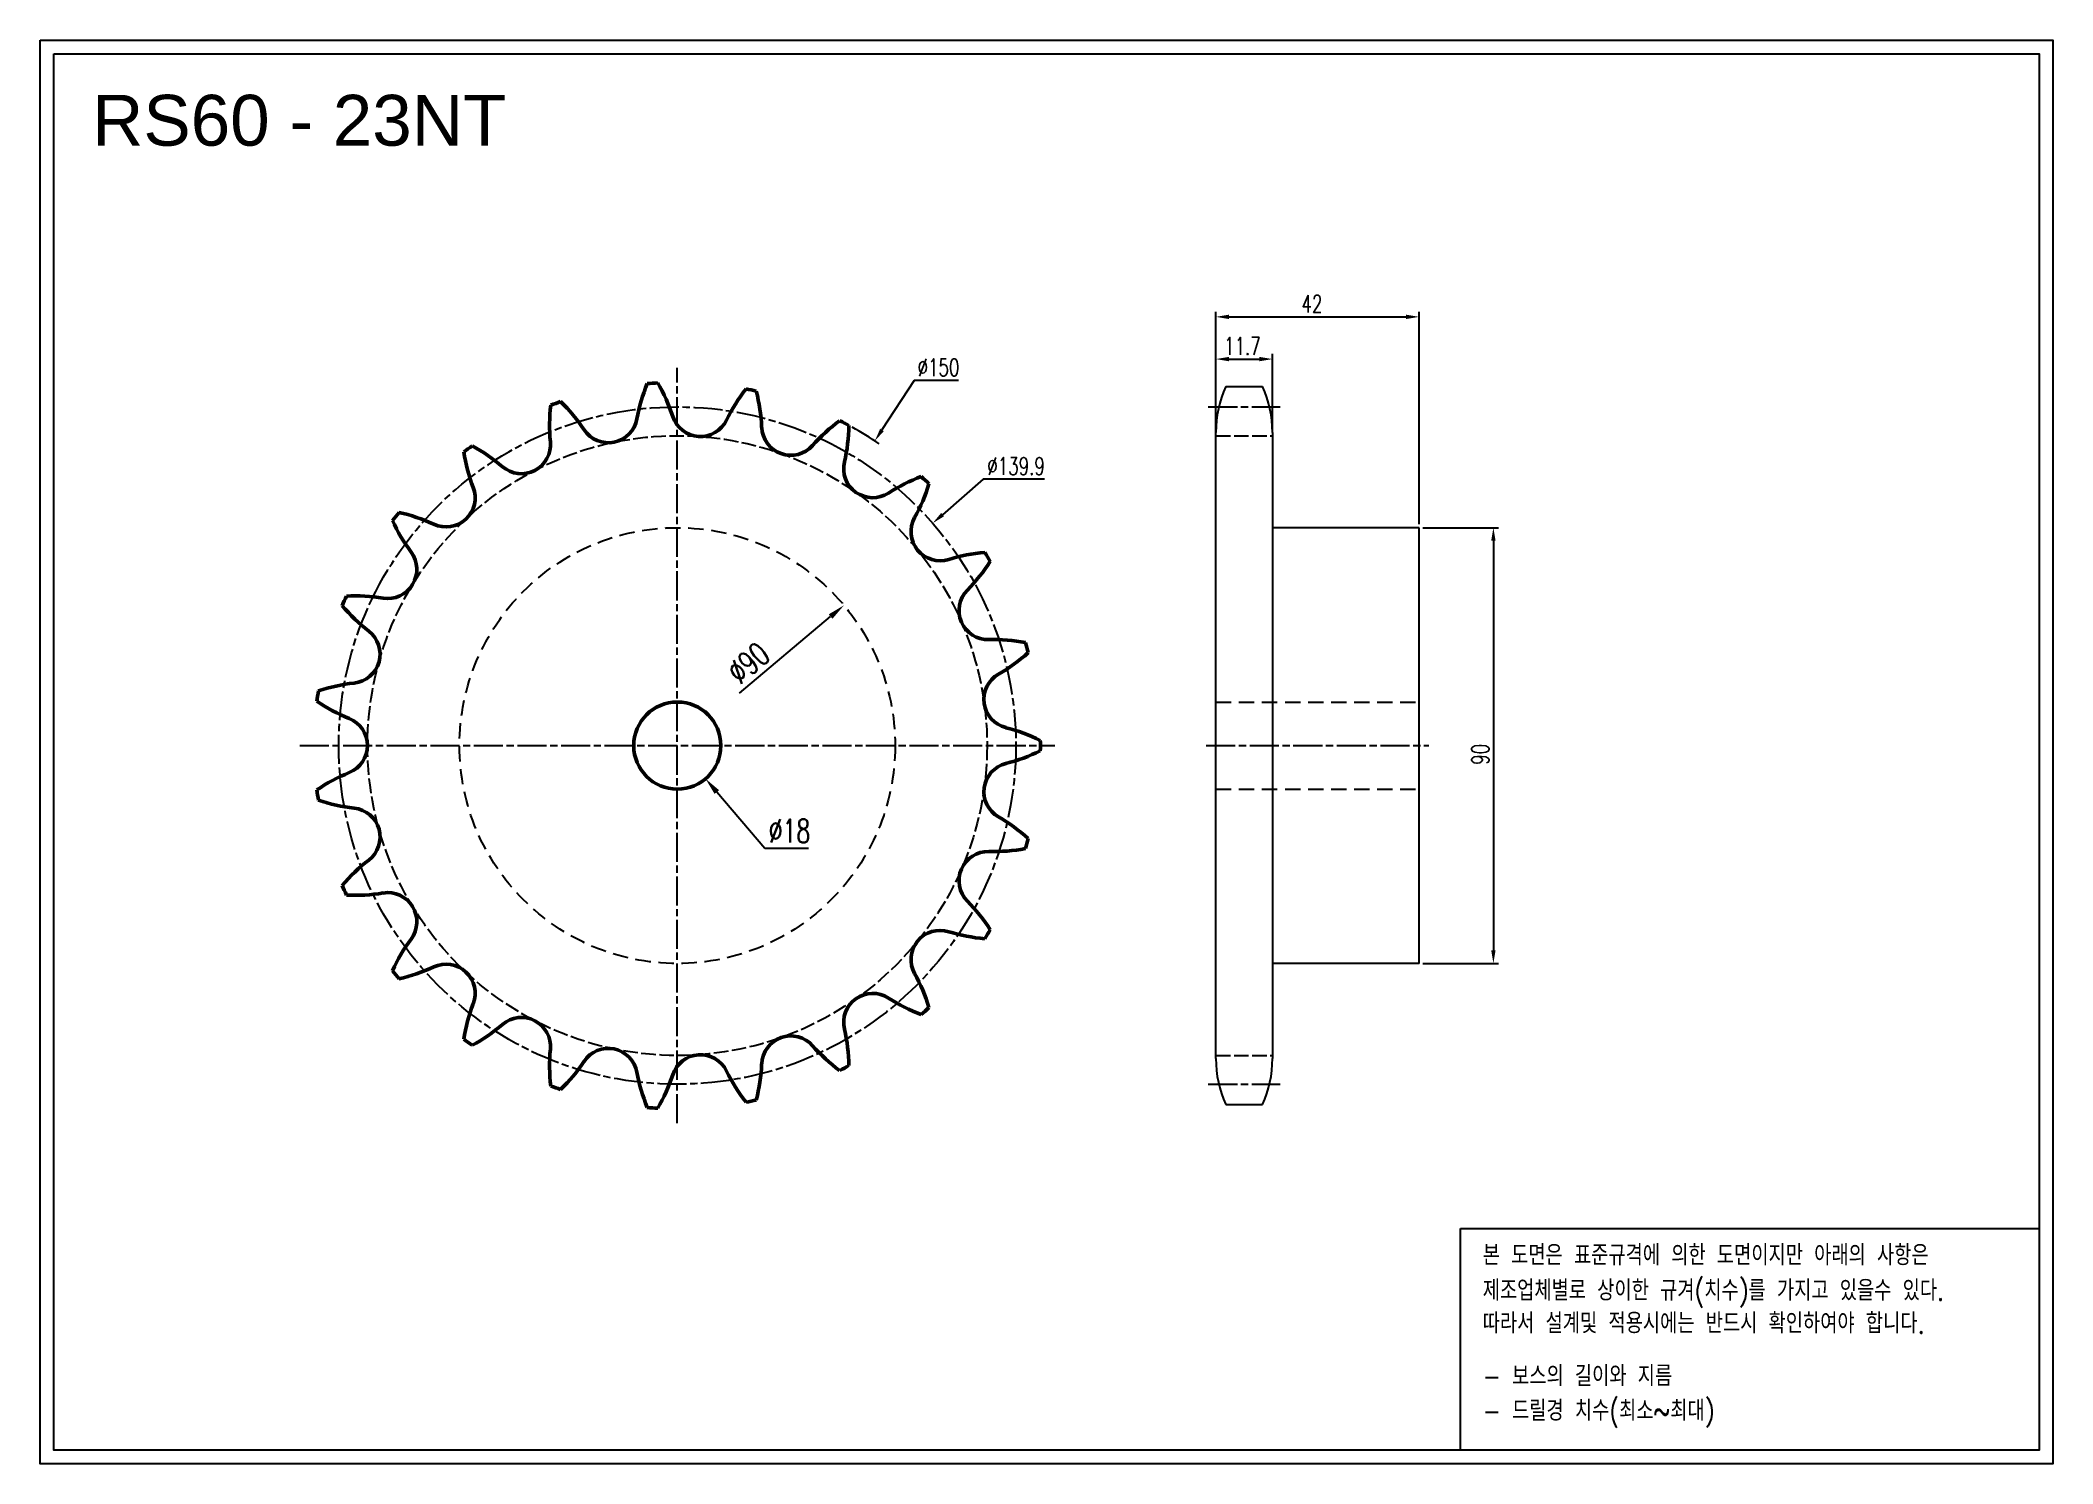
# Model space of a CAD drawing. Header units: millimetres. Extents: x 24998 to 25414, y 403 to 697.
import ezdxf

# ---------------------------------------------------------------- set-up
doc = ezdxf.new("R2010")
doc.units = ezdxf.units.MM
for name, pattern in [('AM_ISO02W050', [7.5, 6, -1.5]), ('AM_ISO02W050x2', [3.75, 3, -0.75]), ('AM_ISO08W050', [18, 12, -1.5, 3, -1.5]), ('AM_ISO08W050x2', [9, 6, -0.75, 1.5, -0.75]), ('HIDDEN', [9.525, 6.35, -3.175])]:
    doc.linetypes.add(name, pattern=pattern)
for name, color, linetype, lineweight in [('AM_0N', 7, 'Continuous', 50), ('AM_3N', 6, 'AM_ISO02W050', 25), ('AM_7', 4, 'AM_ISO08W050', 25), ('AM_7N', 4, 'AM_ISO08W050', 25)]:
    doc.layers.add(name, color=color, linetype=linetype, lineweight=lineweight)
doc.layers.add('HL', color=2, linetype='HIDDEN')
doc.layers.add('S-DIM', color=7, linetype='Continuous')
doc.styles.add('HAN', font='ROMANS.shx', dxfattribs={"width": 0.7, "bigfont": 'whgtxt.shx'})
doc.styles.add('HSG', font='SIMPLEX.shx', dxfattribs={"width": 0.7, "bigfont": 'HSG.shx'})
doc.styles.get("Standard").update_dxf_attribs({"font": 'arial.ttf'})
doc.dimstyles.new('APP10', dxfattribs={"dimscale": 2, "dimtxt": 2.4, "dimasz": 1.8, "dimexe": 0.7, "dimexo": 0.5, "dimgap": 0.6, "dimtad": 1, "dimtoh": 1, "dimdec": 1, "dimrnd": 0.01, "dimzin": 9, "dimdsep": 46, "dimtxsty": 'HSG', "dimcen": 0, "dimclrd": 1, "dimclre": 1, "dimclrt": 256, "dimazin": 2, "dimtp": 1, "dimtm": 1, "dimtfac": 0.5, "dimtdec": 1, "dimtofl": 0, "dimtmove": 0, "dimatfit": 3, "dimfxl": 0, "dimtvp": 1, "dimtolj": 2, "dimlwd": -1, "dimlwe": -1, "dimarcsym": 0})
doc.dimstyles.new('APP6', dxfattribs={"dimscale": 1.5, "dimtxt": 2.4, "dimasz": 1.8, "dimexe": 0.7, "dimexo": 0.5, "dimgap": 0.6, "dimtad": 1, "dimtoh": 1, "dimdec": 1, "dimrnd": 0.01, "dimzin": 9, "dimdsep": 46, "dimtxsty": 'HSG', "dimcen": 0, "dimclrd": 1, "dimclre": 1, "dimclrt": 256, "dimazin": 2, "dimtp": 1, "dimtm": 1, "dimtfac": 0.5, "dimtdec": 1, "dimtofl": 0, "dimtmove": 0, "dimatfit": 3, "dimfxl": 0, "dimtvp": 1, "dimtolj": 2, "dimlwd": -1, "dimlwe": -1, "dimarcsym": 0})

# ---------------------------------------------------------------- blocks, each defined once
blk = doc.blocks.new('*D1')
at = {"layer": 'Defpoints', "color": 0, "transparency": 16777216}
for p in [(25164.09, 580.57), (25095.22, 522.63)]:
    blk.add_point(p, dxfattribs=at)
at = {"layer": 'S-DIM', "color": 1, "transparency": 16777216}
blk.add_line((25142.51, 562.42), (25161.33, 578.25), dxfattribs=at)
blk.add_solid([(25160.95, 578.71), (25161.72, 577.8), (25164.09, 580.57)], dxfattribs=at)
at = {"layer": 'S-DIM', "transparency": 16777216, "insert": (25144.36, 568.68), "char_height": 4.8, "attachment_point": 5, "rotation": 40.0783, "style": 'HSG'}
blk.add_mtext('\\A2;∅90', dxfattribs=at)
blk = doc.blocks.new('*D2')
at = {"layer": 'Defpoints', "color": 0, "transparency": 16777216}
for p in [(25170.48, 614.53), (25088.83, 488.67)]:
    blk.add_point(p, dxfattribs=at)
at = {"layer": 'S-DIM', "color": 1, "transparency": 16777216}
for p, q in [((25178.58, 627.01), (25171.95, 616.8)), ((25187.76, 627.01), (25178.58, 627.01))]:
    blk.add_line(p, q, dxfattribs=at)
blk.add_arc((25129.66, 551.6), 75.01, 56.2242, 61.2117, dxfattribs=at)
blk.add_solid([(25171.57, 617.04), (25172.33, 616.55), (25170.48, 614.53)], dxfattribs=at)
at = {"layer": 'S-DIM', "transparency": 16777216, "insert": (25183.62, 629.71), "char_height": 3.6, "attachment_point": 5, "style": 'HSG'}
blk.add_mtext('\\A2;∅150', dxfattribs=at)
blk = doc.blocks.new('*D3')
at = {"layer": 'Defpoints', "color": 0, "transparency": 16777216}
for p in [(25182.42, 597.52), (25076.89, 505.68)]:
    blk.add_point(p, dxfattribs=at)
at = {"layer": 'S-DIM', "color": 1, "transparency": 16777216}
for p, q in [((25192.87, 606.61), (25184.46, 599.29)), ((25205.53, 606.61), (25192.87, 606.61))]:
    blk.add_line(p, q, dxfattribs=at)
blk.add_solid([(25184.17, 599.63), (25184.76, 598.95), (25182.42, 597.52)], dxfattribs=at)
at = {"layer": 'S-DIM', "transparency": 16777216, "insert": (25199.65, 609.31), "char_height": 3.6, "attachment_point": 5, "style": 'HSG'}
blk.add_mtext('\\A2;∅139.9', dxfattribs=at)
blk = doc.blocks.new('*D4')
at = {"layer": 'Defpoints', "color": 0, "transparency": 16777216}
for p in [(25252.63, 631.43), (25240.93, 616.26), (25252.63, 615.6)]:
    blk.add_point(p, dxfattribs=at)
at = {"layer": 'S-DIM', "color": 1, "transparency": 16777216}
for p, q in [((25240.93, 617.01), (25240.93, 632.48)), ((25252.63, 616.35), (25252.63, 632.48)), ((25243.63, 631.43), (25249.93, 631.43))]:
    blk.add_line(p, q, dxfattribs=at)
for points in [[(25243.63, 631.88), (25243.63, 630.98), (25240.93, 631.43)], [(25249.93, 631.88), (25249.93, 630.98), (25252.63, 631.43)]]:
    blk.add_solid(points, dxfattribs=at)
at = {"layer": 'S-DIM', "transparency": 16777216, "insert": (25246.42, 634.13), "char_height": 3.6, "attachment_point": 5, "style": 'HSG'}
blk.add_mtext('\\A2;11.7', dxfattribs=at)
blk = doc.blocks.new('*D5')
at = {"layer": 'Defpoints', "color": 0, "transparency": 16777216}
for p in [(25282.93, 640.15), (25240.93, 615.6), (25282.93, 596.6)]:
    blk.add_point(p, dxfattribs=at)
at = {"layer": 'S-DIM', "color": 1, "transparency": 16777216}
for p, q in [((25240.93, 616.35), (25240.93, 641.2)), ((25282.93, 597.35), (25282.93, 641.2)), ((25243.63, 640.15), (25280.23, 640.15))]:
    blk.add_line(p, q, dxfattribs=at)
for points in [[(25243.63, 640.6), (25243.63, 639.7), (25240.93, 640.15)], [(25280.23, 640.6), (25280.23, 639.7), (25282.93, 640.15)]]:
    blk.add_solid(points, dxfattribs=at)
at = {"layer": 'S-DIM', "transparency": 16777216, "insert": (25260.78, 642.85), "char_height": 3.6, "attachment_point": 5, "style": 'HSG'}
blk.add_mtext('\\A2;42', dxfattribs=at)
blk = doc.blocks.new('*D6')
at = {"layer": 'Defpoints', "color": 0, "transparency": 16777216}
for p in [(25282.93, 596.6), (25282.93, 506.6), (25298.27, 506.6)]:
    blk.add_point(p, dxfattribs=at)
at = {"layer": 'S-DIM', "color": 1, "transparency": 16777216}
for p, q in [((25283.68, 596.6), (25299.32, 596.6)), ((25298.27, 593.9), (25298.27, 509.3)), ((25283.68, 506.6), (25299.32, 506.6))]:
    blk.add_line(p, q, dxfattribs=at)
for points in [[(25297.82, 593.9), (25298.72, 593.9), (25298.27, 596.6)], [(25297.82, 509.3), (25298.72, 509.3), (25298.27, 506.6)]]:
    blk.add_solid(points, dxfattribs=at)
at = {"layer": 'S-DIM', "transparency": 16777216, "insert": (25295.57, 549.79), "char_height": 3.6, "attachment_point": 5, "rotation": 90, "style": 'HSG'}
blk.add_mtext('\\A2;90', dxfattribs=at)
blk = doc.blocks.new('*D7')
at = {"layer": 'Defpoints', "color": 0, "transparency": 16777216}
for p in [(25123.82, 558.45), (25135.49, 544.75)]:
    blk.add_point(p, dxfattribs=at)
at = {"layer": 'S-DIM', "color": 1, "transparency": 16777216}
for p, q in [((25147.72, 530.37), (25137.82, 542)), ((25156.76, 530.37), (25147.72, 530.37))]:
    blk.add_line(p, q, dxfattribs=at)
blk.add_solid([(25138.28, 542.39), (25137.36, 541.61), (25135.49, 544.75)], dxfattribs=at)
at = {"layer": 'S-DIM', "transparency": 16777216, "insert": (25152.84, 533.97), "char_height": 4.8, "attachment_point": 5, "style": 'HSG'}
blk.add_mtext('\\A2;∅18', dxfattribs=at)

msp = doc.modelspace()

# ---------------------------------------------------------------- linework, layer by layer
for p, q in [((25243.02, 625.76), (25250.55, 625.76)), ((25240.93, 486.94), (25240.93, 616.26)), ((25252.63, 616.26), (25252.63, 486.94)), ((25282.93, 596.6), (25252.63, 596.6)), ((25282.93, 506.6), (25282.93, 596.6)), ((25282.93, 506.6), (25252.63, 506.6)), ((25243.02, 477.44), (25250.55, 477.44))]:
    msp.add_line(p, q)
for points in [[(24998.04, 697.27), (25413.84, 697.27), (25413.84, 403.27), (24998.04, 403.27)], [(25000.84, 694.47), (25411.04, 694.47), (25411.04, 406.07), (25000.84, 406.07)]]:
    msp.add_lwpolyline(points, close=True)
at = {"color": 6}
msp.add_lwpolyline([(25291.44, 451.89), (25411.04, 451.89), (25411.04, 406.07), (25291.44, 406.07)], close=True, dxfattribs=at)
for centre, start, end in [((25263.63, 616.26), 155.2599, 180), ((25229.93, 616.26), 0, 24.7401), ((25263.63, 486.94), 180, 204.7401), ((25229.93, 486.94), 335.2599, 0)]:
    msp.add_arc(centre, 22.7, start, end)
at = {"layer": 'AM_0N'}
msp.add_circle((25129.66, 551.6), 9, dxfattribs=at)
for centre, radius, start, end in [((25156.49, 612.74), 35.73, 157.598, 169.7826), ((25129.66, 551.6), 75.01, 93.0889, 94.7372), ((25094.74, 608.52), 35.73, 18.0435, 30.2281), ((25171.99, 603.23), 35.73, 141.9458, 154.1304), ((25129.66, 551.6), 75.01, 77.4367, 79.085), ((25111.39, 615.83), 35.73, 2.3913, 14.5759), ((25139, 617.72), 35.73, 173.2502, 185.4348), ((25129.66, 551.6), 75.01, 108.7411, 110.3893), ((25080.68, 596.99), 35.73, 33.6957, 45.8803), ((25134.43, 621.45), 6.01, 198.0435, 334.1304), ((25115.41, 620.15), 6.01, 213.6957, 349.7826), ((25153.1, 617.57), 6.01, 182.3913, 318.4783), ((25184.35, 589.9), 35.73, 126.2936, 138.4783), ((25129.66, 551.6), 75.01, 61.7846, 63.4328), ((25129.4, 618.37), 35.73, 346.7391, 358.9237), ((25129.66, 551.6), 75.01, 124.3933, 126.0415), ((25120.82, 617.79), 35.73, 188.9023, 201.087), ((25070.25, 582.09), 35.73, 49.3478, 61.5324), ((25097.45, 613.76), 6.01, 229.3478, 5.4348), ((25170.03, 608.8), 6.01, 166.7391, 302.8261), ((25192.66, 573.72), 35.73, 110.6415, 122.8261), ((25129.66, 551.6), 75.01, 46.1324, 47.7806), ((25081.87, 602.77), 6.01, 245, 21.087), ((25147.42, 615.97), 35.73, 331.087, 343.2716), ((25129.66, 551.6), 75.01, 140.0454, 141.6937), ((25064.23, 564.93), 35.73, 65, 77.1846), ((25103.29, 612.95), 35.73, 204.5545, 216.7391), ((25183.96, 595.78), 6.01, 151.087, 287.1739), ((25069.84, 587.98), 6.01, 260.6522, 36.7391), ((25196.29, 555.9), 35.73, 94.9893, 107.1739), ((25129.66, 551.6), 75.01, 30.4802, 32.1285), ((25164.13, 608.79), 35.73, 315.4348, 327.6194), ((25129.66, 551.6), 75.01, 155.6976, 157.3459), ((25063.06, 546.79), 35.73, 80.6522, 92.8368), ((25193.87, 579.49), 6.01, 135.4348, 271.5217), ((25087.72, 603.56), 35.73, 220.2067, 232.3913), ((25062.24, 570.49), 6.01, 276.3043, 52.3913), ((25194.98, 537.76), 35.73, 79.3371, 91.5217), ((25178.28, 597.36), 35.73, 299.7826, 311.9672), ((25129.66, 551.6), 75.01, 14.8281, 16.4763), ((25199.01, 561.13), 6.01, 119.7826, 255.8696), ((25129.66, 551.6), 75.01, 171.3498, 172.998), ((25066.82, 529), 35.73, 96.3043, 108.489), ((25075.25, 590.32), 35.73, 235.8589, 248.0435), ((25059.64, 551.6), 6.01, 291.9565, 68.0435), ((25188.82, 520.65), 35.73, 63.6849, 75.8696), ((25188.82, 582.55), 35.73, 284.1304, 296.3151), ((25129.66, 551.6), 75.01, 359.1759, 0.8241), ((25075.25, 512.88), 35.73, 111.9565, 124.1411), ((25199.01, 542.07), 6.01, 104.1304, 240.2174), ((25129.66, 551.6), 75.01, 187.002, 188.6502), ((25066.82, 574.2), 35.73, 251.511, 263.6957), ((25062.24, 532.71), 6.01, 307.6087, 83.6957), ((25178.28, 505.84), 35.73, 48.0328, 60.2174), ((25129.66, 551.6), 75.01, 343.5237, 345.1719), ((25193.87, 523.71), 6.01, 88.4783, 224.5652), ((25194.98, 565.44), 35.73, 268.4783, 280.6629), ((25087.72, 499.64), 35.73, 127.6087, 139.7933), ((25129.66, 551.6), 75.01, 202.6541, 204.3024), ((25063.06, 556.41), 35.73, 267.1632, 279.3478), ((25069.84, 515.22), 6.01, 323.2609, 99.3478), ((25164.13, 494.41), 35.73, 32.3806, 44.5652), ((25103.29, 490.25), 35.73, 143.2609, 155.4455), ((25183.96, 507.42), 6.01, 72.8261, 208.913), ((25196.29, 547.3), 35.73, 252.8261, 265.0107), ((25129.66, 551.6), 75.01, 327.8715, 329.5198), ((25129.66, 551.6), 75.01, 218.3063, 219.9546), ((25064.23, 538.27), 35.73, 282.8154, 295), ((25081.87, 500.43), 6.01, 338.913, 115), ((25147.42, 487.23), 35.73, 16.7284, 28.913), ((25170.03, 494.4), 6.01, 57.1739, 193.2609), ((25192.66, 529.48), 35.73, 237.1739, 249.3585), ((25120.82, 485.41), 35.73, 158.913, 171.0977), ((25097.45, 489.44), 6.01, 354.5652, 130.6522), ((25129.66, 551.6), 75.01, 312.2194, 313.8676), ((25129.66, 551.6), 75.01, 233.9585, 235.6067), ((25070.25, 521.11), 35.73, 298.4676, 310.6522), ((25153.1, 485.63), 6.01, 41.5217, 177.6087), ((25129.4, 484.83), 35.73, 1.0763, 13.2609), ((25139, 485.48), 35.73, 174.5652, 186.7498), ((25115.41, 483.05), 6.01, 10.2174, 146.3043), ((25134.43, 481.75), 6.01, 25.8696, 161.9565), ((25184.35, 513.3), 35.73, 221.5217, 233.7064), ((25080.68, 506.21), 35.73, 314.1197, 326.3043), ((25156.49, 490.46), 35.73, 190.2174, 202.402), ((25094.74, 494.68), 35.73, 329.7719, 341.9565), ((25171.99, 499.97), 35.73, 205.8696, 218.0542), ((25111.39, 487.37), 35.73, 345.4241, 357.6087), ((25129.66, 551.6), 75.01, 296.5672, 298.2154), ((25129.66, 551.6), 75.01, 249.6107, 251.2589), ((25129.66, 551.6), 75.01, 280.915, 282.5633), ((25129.66, 551.6), 75.01, 265.2628, 266.9111)]:
    msp.add_arc(centre, radius, start, end, dxfattribs=at)
at = {"layer": 'AM_3N', "linetype": 'AM_ISO02W050x2'}
for p, q in [((25240.93, 615.6), (25252.63, 615.6)), ((25240.93, 487.6), (25252.63, 487.6))]:
    msp.add_line(p, q, dxfattribs=at)
msp.add_circle((25129.66, 551.6), 64, dxfattribs=at)
at = {"layer": 'AM_7', "linetype": 'AM_ISO08W050x2'}
msp.add_circle((25129.66, 551.6), 69.95, dxfattribs=at)
at = {"layer": 'AM_7N', "linetype": 'AM_ISO08W050x2'}
for p, q in [((25129.66, 473.59), (25129.66, 629.61)), ((25239.37, 621.55), (25254.2, 621.55)), ((25051.64, 551.6), (25207.67, 551.6)), ((25238.93, 551.6), (25284.93, 551.6)), ((25239.37, 481.65), (25254.2, 481.65))]:
    msp.add_line(p, q, dxfattribs=at)
at = {"layer": 'HL', "ltscale": 0.5}
for p, q in [((25240.93, 560.6), (25282.93, 560.6)), ((25240.93, 542.6), (25282.93, 542.6))]:
    msp.add_line(p, q, dxfattribs=at)
msp.add_circle((25129.66, 551.6), 45, dxfattribs=at)

# ---------------------------------------------------------------- texts
msp.add_text('RS60 - 23NT', height=10.5).set_placement((25008.75, 675.5))
at = {"color": 6, "style": 'HAN', "width": 0.8}
for s, p in [('본 도면은 표준규격에 의한 도면이지만 아래의 사항은', (25296.06, 444.26)), ('제조업체별로 상이한 규겨(치수)를 가지고 있을수 있다.', (25296.06, 436.97)), ('따라서 설계및 적용시에는 반드시 확인하여야 합니다.', (25296.06, 430.2)), ('- 보스의 길이와 지름', (25296.06, 419.3)), ('- 드릴경 치수(최소~최대)', (25296.06, 412.13))]:
    msp.add_text(s, height=4.2053, dxfattribs=at).set_placement(p)

# ---------------------------------------------------------------- dimensions: what is measured, and where the dimension line sits
at = {"layer": 'S-DIM', "color": 1}
for base, p1, p2, picture, middle in [((25282.93, 640.15), (25240.93, 615.6), (25282.93, 596.6), '*D5', (25260.78, 640.15)), ((25252.63, 631.43), (25240.93, 616.26), (25252.63, 615.6), '*D4', (25246.42, 631.43))]:
    dim = msp.add_linear_dim(base=base, p1=p1, p2=p2, dimstyle='APP6', dxfattribs=at)
    dim.commit()
    dim.dimension.update_dxf_attribs({"geometry": picture, "text_midpoint": middle, "dimtype": 128})
for p1, p2, picture, middle in [((25088.83, 488.67), (25170.48, 614.53), '*D2', (25183.62, 627.01)), ((25076.89, 505.68), (25182.42, 597.52), '*D3', (25199.65, 606.61))]:
    dim = msp.add_diameter_dim_2p(p1=p1, p2=p2, dimstyle='APP6', dxfattribs=at)
    dim.commit()
    dim.dimension.update_dxf_attribs({"geometry": picture, "text_midpoint": middle, "dimtype": 131})
dim = msp.add_linear_dim(base=(25298.27, 506.6), p1=(25282.93, 596.6), p2=(25282.93, 506.6), angle=90, dimstyle='APP6', dxfattribs=at)
dim.commit()
dim.dimension.update_dxf_attribs({"geometry": '*D6', "text_midpoint": (25298.27, 549.79), "dimtype": 128})
at = {"layer": 'S-DIM'}
for p1, p2, picture, middle in [((25095.22, 522.63), (25164.09, 580.57), '*D1', (25146.68, 565.92)), ((25123.82, 558.45), (25135.49, 544.75), '*D7', (25152.84, 530.37))]:
    dim = msp.add_diameter_dim_2p(p1=p1, p2=p2, dimstyle='APP10', dxfattribs=at)
    dim.commit()
    dim.dimension.update_dxf_attribs({"geometry": picture, "text_midpoint": middle, "dimtype": 131})

doc.saveas('drawing.dxf')
